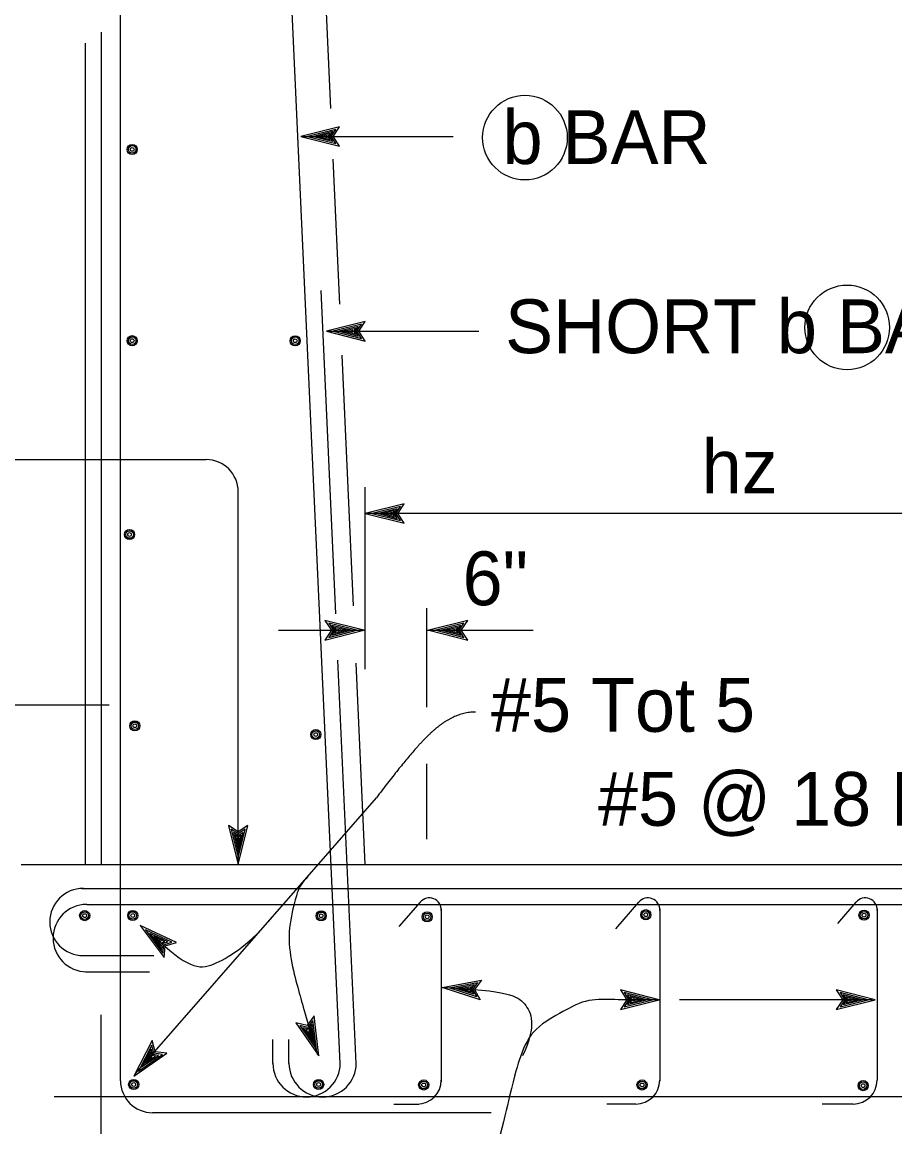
# Model space of a CAD drawing. Extents: x 0 to 2.83, y 0 to 1.83.
# Drawn here: x 0.3522 to 0.5414, y 0.5532 to 0.7926 of the extents above; entities that cross this region are included whole.
import ezdxf

# ---------------------------------------------------------------- set-up
doc = ezdxf.new("R2010")
doc.units = 0
for name, color, linetype in [('212 Leaders and Dim Lines', 7, 'Continuous'), ('213 Rebar', 7, 'Continuous'), ('214 Text and Titles', 7, 'Continuous'), ('216 Rebar', 7, 'Continuous'), ('217 Rebar', 7, 'Continuous'), ('240 Concrete', 7, 'Continuous'), ('257 Ground Line', 7, 'Continuous')]:
    doc.layers.add(name, color=color, linetype=linetype)

msp = doc.modelspace()

# ---------------------------------------------------------------- linework, layer by layer
at = {"layer": '212 Leaders and Dim Lines'}
for p, q in [((0.4125752783012548, 0.7678628214987215), (0.4455952436055243, 0.7678628214987215)), ((0.4181362842718622, 0.7256210944255399), (0.45115624957613176, 0.7256210944255399)), ((0.2829846358378854, 0.6978202867500076), (0.392068343340861, 0.6978202867500076)), ((0.39901278778530547, 0.6100676825568492), (0.39901278778530547, 0.6908758423055632)), ((0.4265722102903326, 0.6524168222792748), (0.4265722102903326, 0.6918248118343149)), ((0.6117817766827142, 0.6861180955846073), (0.4265722102903326, 0.6861180955846073)), ((0.4399062248858099, 0.6441496766786451), (0.4399062248858099, 0.6656442552190889)), ((0.40775318340903605, 0.6608097558508645), (0.4265722102903326, 0.6608097558508645)), ((0.4399062248858099, 0.6608097558508645), (0.46293551338279004, 0.6608097558508645)), ((0.4399062248858099, 0.6155642103346269), (0.4399062248858099, 0.6319058876456835)), ((0.3768452530365915, 0.5648029255859129), (0.4289705804482744, 0.6245158121907881)), ((0.369330496092147, 0.4511001941740166), (0.369330496092147, 0.5774757310825508))]:
    msp.add_line(p, q, dxfattribs=at)
for points in [[(0.4125752783012548, 0.7678628214987215), (0.4210127783012548, 0.7657499742764994), (0.41961260469014366, 0.7678628214987215), (0.4210127783012548, 0.7699748006653883), (0.4125752783012548, 0.7678628214987215)], [(0.41407441024569924, 0.7678628214987215), (0.4201915977456992, 0.7663289673320549), (0.419172500523477, 0.7678628214987215), (0.4201915977456992, 0.7693958076098327), (0.41407441024569924, 0.7678628214987215)], [(0.4153304866345881, 0.7678628214987215), (0.41949715330125475, 0.766815078443166), (0.4188027088568103, 0.7678628214987215), (0.41949715330125475, 0.7689096964987215), (0.4153304866345881, 0.7678628214987215)], [(0.4163660769123659, 0.7678628214987215), (0.41892944496792145, 0.7672143839987215), (0.41850756996792143, 0.7678628214987215), (0.41892944496792145, 0.768510390943166), (0.4163660769123659, 0.7678628214987215)], [(0.4164329171901437, 0.7681258423320549), (0.4183218060790326, 0.7676484117764993), (0.4181820491345881, 0.7678628214987215), (0.4183218060790326, 0.7680763631653883), (0.4164329171901437, 0.7675989326098327)], [(0.4181362842718622, 0.7256210944255399), (0.4265746523274178, 0.7235091152588732), (0.42517361066075116, 0.7256210944255399), (0.4265746523274178, 0.7277339416477621), (0.4181362842718622, 0.7256210944255399)], [(0.4196354162163067, 0.7256210944255399), (0.4257526037163067, 0.7240872402588732), (0.42473437454964, 0.7256210944255399), (0.4257526037163067, 0.7271549485922065), (0.4196354162163067, 0.7256210944255399)], [(0.4208914926051956, 0.7256210944255399), (0.42505815927186225, 0.7245733513699844), (0.4243637148274178, 0.7256210944255399), (0.42505815927186225, 0.7266688374810955), (0.4208914926051956, 0.7256210944255399)], [(0.42192708288297337, 0.7256210944255399), (0.4244913189940845, 0.7249726569255399), (0.4240685759385289, 0.7256210944255399), (0.4244913189940845, 0.7262695319255399), (0.42192708288297337, 0.7256210944255399)], [(0.4219939231607511, 0.7258849833144287), (0.42388368010519556, 0.7254075527588733), (0.42374305510519555, 0.7256210944255399), (0.42388368010519556, 0.7258355041477621), (0.4219939231607511, 0.7253580735922065)], [(0.4265722102903326, 0.6861180955846073), (0.4350097102903326, 0.6840052483623852), (0.4336086686236659, 0.6861180955846073), (0.4350097102903326, 0.6882300747512741), (0.4265722102903326, 0.6861180955846073)], [(0.42807047417922145, 0.6861180955846073), (0.43418766167922146, 0.6845842414179407), (0.4331694325125548, 0.6861180955846073), (0.43418766167922146, 0.6876510816957185), (0.42807047417922145, 0.6861180955846073)], [(0.42932655056811037, 0.6861180955846073), (0.433493217234777, 0.6850703525290518), (0.4327987727903326, 0.6861180955846073), (0.433493217234777, 0.6871649705846073), (0.42932655056811037, 0.6861180955846073)], [(0.43036214084588814, 0.6861180955846073), (0.43292637695699926, 0.6854696580846074), (0.4325036339014437, 0.6861180955846073), (0.43292637695699926, 0.6867656650290518), (0.43036214084588814, 0.6861180955846073)], [(0.4304289811236659, 0.6863811164179408), (0.43231873806811033, 0.6859036858623851), (0.4321781130681103, 0.6861180955846073), (0.43231873806811033, 0.6863316372512741), (0.4304289811236659, 0.6858542066957185)], [(0.4262639389318267, 0.6608097558508645), (0.41782643893182664, 0.6629217350175312), (0.41922661254293775, 0.6608097558508645), (0.41782643893182664, 0.6586969086286423), (0.4262639389318267, 0.6608097558508645)], [(0.4247648069873822, 0.6608097558508645), (0.41864848754293776, 0.6623427419619756), (0.4196667167096044, 0.6608097558508645), (0.41864848754293776, 0.6592759016841978), (0.4247648069873822, 0.6608097558508645)], [(0.42350959865404886, 0.6608097558508645), (0.4193429319873822, 0.6618566308508645), (0.42003737643182665, 0.6608097558508645), (0.4193429319873822, 0.659762012795309), (0.42350959865404886, 0.6608097558508645)], [(0.42247314032071553, 0.6608097558508645), (0.41990977226516, 0.661457325295309), (0.4203325153207155, 0.6608097558508645), (0.41990977226516, 0.6601613183508646), (0.42247314032071553, 0.6608097558508645)], [(0.4224071680984933, 0.6605458669619756), (0.4205174111540489, 0.6610232975175312), (0.4206580361540489, 0.6608097558508645), (0.4205174111540489, 0.6605953461286422), (0.4224071680984933, 0.6610727766841978)], [(0.4403430699034935, 0.6608097558508645), (0.44878056990349346, 0.6586969086286423), (0.44738039629238235, 0.6608097558508645), (0.44878056990349346, 0.6629217350175312), (0.4403430699034935, 0.6608097558508645)], [(0.44184220184793793, 0.6608097558508645), (0.4479585212923824, 0.6592759016841978), (0.44694029212571573, 0.6608097558508645), (0.4479585212923824, 0.6623427419619756), (0.44184220184793793, 0.6608097558508645)], [(0.44309741018127125, 0.6608097558508645), (0.44726407684793795, 0.659762012795309), (0.4465696324034935, 0.6608097558508645), (0.44726407684793795, 0.6618566308508645), (0.44309741018127125, 0.6608097558508645)], [(0.44413386851460457, 0.6608097558508645), (0.44669723657016014, 0.6601613183508646), (0.4462744935146046, 0.6608097558508645), (0.44669723657016014, 0.661457325295309), (0.44413386851460457, 0.6608097558508645)], [(0.44419984073682683, 0.6610727766841978), (0.44608959768127127, 0.6605953461286422), (0.44594897268127126, 0.6608097558508645), (0.44608959768127127, 0.6610232975175312), (0.44419984073682683, 0.6605458669619756)], [(0.39901278778530547, 0.6100676825568492), (0.40112476695197213, 0.6185051825568492), (0.39901278778530547, 0.617105008945738), (0.39689994056308325, 0.6185051825568492), (0.39901278778530547, 0.6100676825568492)], [(0.39901278778530547, 0.6115668145012936), (0.40054577389641655, 0.617683133945738), (0.39901278778530547, 0.6166649047790714), (0.3974789336186388, 0.617683133945738), (0.39901278778530547, 0.6115668145012936)], [(0.39901278778530547, 0.612822022834627), (0.40005966278530547, 0.6169886895012936), (0.39901278778530547, 0.6162942450568492), (0.3979650447297499, 0.6169886895012936), (0.39901278778530547, 0.612822022834627)], [(0.39901278778530547, 0.6138584811679603), (0.3996603572297499, 0.6164218492235158), (0.39901278778530547, 0.6159991061679603), (0.3983643502853055, 0.6164218492235158), (0.39901278778530547, 0.6138584811679603)], [(0.39874889889641657, 0.6139244533901825), (0.3992263294519721, 0.6158142103346269), (0.39901278778530547, 0.6156735853346269), (0.3987983780630832, 0.6158142103346269), (0.3992758086186388, 0.6139244533901825)], [(0.37776044919854995, 0.5968569805421189), (0.3829384005874389, 0.589869133293405), (0.38319708114299444, 0.5923899666267383), (0.3856206922541055, 0.5931330221822938), (0.37776044919854995, 0.5968569805421189)], [(0.3789175672541055, 0.59590559165323), (0.3826701714207722, 0.5908370152378494), (0.38285853947632775, 0.5926686124600716), (0.38461808808743886, 0.593206806904516), (0.3789175672541055, 0.59590559165323)], [(0.37988805336521664, 0.5951095847087856), (0.38244360892077217, 0.5916529874600716), (0.3825703450318833, 0.5929047235711827), (0.3837743380874389, 0.5932719110711827), (0.37988805336521664, 0.5951095847087856)], [(0.38090715058743885, 0.5946130569310077), (0.3820642686429944, 0.5930418763489604), (0.38209291447632776, 0.5932979527378494), (0.3823359700318833, 0.5933752096822938), (0.38057294919854995, 0.5942050708198967)], [(0.38069013669854995, 0.5944498624865634), (0.3822595811429944, 0.5923213902378494), (0.3823437825318833, 0.5930913555156271), (0.38308162975410553, 0.5933231263489605), (0.38069013669854995, 0.5944498624865634)], [(0.4432312665891408, 0.5834220438584891), (0.451790857979149, 0.5849667069553378), (0.45025237615207353, 0.5829521427119679), (0.4515091807994912, 0.5807509225226176), (0.4432312665891408, 0.5834220438584891)], [(0.44472690723729463, 0.5833212906023336), (0.45093263020488905, 0.5844435891049344), (0.44981410267210753, 0.5829805912346602), (0.45072798338563813, 0.5813836659850866), (0.44472690723729463, 0.5833212906023336)], [(0.44597966447336024, 0.5832384331670074), (0.4502064032495428, 0.58400531565146), (0.44944447101568136, 0.5830058993974289), (0.45006702468693077, 0.5819144596644914), (0.44597966447336024, 0.5832384331670074)], [(0.44701383574641496, 0.5831690009087734), (0.4496145658487706, 0.5836436319474115), (0.44915040104288506, 0.5830262357982964), (0.44952737592424413, 0.5823506424940997), (0.44701383574641496, 0.5831690009087734)], [(0.44706254718182753, 0.5829013017362912), (0.4489788159687248, 0.5832526271880075), (0.44882529952115585, 0.5830478162258014), (0.44895117523283057, 0.5828248113574632), (0.44709761318764096, 0.5834271149909885)], [(0.49032128437676953, 0.5807063574187953), (0.48189349816401467, 0.5828569406985094), (0.4832845385018546, 0.5807378837808533), (0.4818740973197119, 0.5786318011769972), (0.49032128437676953, 0.5807063574187953)], [(0.4888222662409332, 0.5807124201909187), (0.4827122743272783, 0.5822740060661895), (0.48372372507337136, 0.5807350343004734), (0.4826983905777912, 0.5792072786433166), (0.4888222662409332, 0.5807124201909187)], [(0.537121062476475, 0.5807063574187953), (0.5286932762372287, 0.5828569406985094), (0.5300843165750686, 0.5807378837808533), (0.5286738753929255, 0.5786318011769972), (0.537121062476475, 0.5807063574187953)], [(0.5356220443141473, 0.5807124201909187), (0.5295120524004924, 0.5822740060661895), (0.5305235031730772, 0.5807350343004734), (0.5294981686510052, 0.5792072786433166), (0.5356220443141473, 0.5807124201909187)], [(0.4875667892811365, 0.5807190286138578), (0.4834054300269918, 0.5817851048427364), (0.48409422052017903, 0.580733942998842), (0.4833954870595157, 0.5796896320569814), (0.4875667892811365, 0.5807190286138578)], [(0.48653029931663977, 0.580723454433534), (0.4839699945034889, 0.5813821736246748), (0.48438899204780883, 0.580733276095233), (0.4839648411670528, 0.5800862580238247), (0.48653029931663977, 0.580723454433534)], [(0.4864626388804115, 0.5804599061227335), (0.48457627081510707, 0.5809468672485104), (0.4847148049528146, 0.5807316391427859), (0.4845733606685923, 0.5805181692687934), (0.48646512460241176, 0.5809868814650495)], [(0.5343665673543502, 0.5807190286138578), (0.5302052081002054, 0.5817851048427364), (0.530893998593393, 0.580733942998842), (0.5301952651592219, 0.5796896320569814), (0.5343665673543502, 0.5807190286138578)], [(0.5333300773898534, 0.580723454433534), (0.5307697726031947, 0.5813821736246748), (0.5311887701475142, 0.580733276095233), (0.5307646192402669, 0.5800862580238247), (0.5333300773898534, 0.580723454433534)], [(0.5332624169536252, 0.5804599061227335), (0.5313760488883207, 0.5809468672485104), (0.5315145830260286, 0.5807316391427859), (0.5313731387682981, 0.5805181692687934), (0.5332649027021171, 0.5809868814650495)], [(0.4165148568978612, 0.5685872690289264), (0.41545748880246214, 0.5772198067033906), (0.4139888613533516, 0.5751544409835606), (0.4115131976128589, 0.5757029777322967), (0.4165148568978612, 0.5685872690289264)], [(0.4159770596443995, 0.5699854562347619), (0.41521101671036736, 0.5762455967777963), (0.4141463323321562, 0.5747443900250675), (0.4123488274640306, 0.5751438950635887), (0.4159770596443995, 0.5699854562347619)], [(0.41552587225185034, 0.5711572805560217), (0.415006718681651, 0.5754218876365703), (0.4142791882256618, 0.5743974025728374), (0.4130524131822579, 0.5746712311177319), (0.41552587225185034, 0.5711572805560217)], [(0.4151532392642661, 0.5721246658594097), (0.41483841082385575, 0.5747499815617338), (0.4143845311265484, 0.5741228623002732), (0.41362860346240954, 0.5742844943400881), (0.4151532392642661, 0.5721246658594097)], [(0.4148845807191262, 0.5720918047894138), (0.4146515169818546, 0.5740280091568244), (0.4145016812996562, 0.573820490259721), (0.41425125499422655, 0.5738742037371186), (0.4153753326570513, 0.5722812650208289)], [(0.37641455288900033, 0.5641568753380348), (0.3835543098599365, 0.5691230211713681), (0.3810421570821587, 0.5694572225602571), (0.3803711501377143, 0.5719025350602571), (0.37641455288900033, 0.5641568753380348)], [(0.37739979594455586, 0.5652853475602571), (0.3825777473599365, 0.5688860420047015), (0.3807530945821587, 0.5691264933935904), (0.38026698347104765, 0.5709025350602571), (0.37739979594455586, 0.5652853475602571)], [(0.3782253167778892, 0.5662315281158127), (0.3817539626377143, 0.568682048949146), (0.3805083029154921, 0.5688469795047015), (0.3801775737488254, 0.5700596531158126), (0.3782253167778892, 0.5662315281158127)], [(0.3787522265001114, 0.5672350003380349), (0.3803555251377143, 0.5683452433935904), (0.3801020529154921, 0.5683808336713682), (0.38003260847104764, 0.5686273614491459), (0.3791489278890003, 0.5668895142269238)], [(0.3789067403890003, 0.5670127781158126), (0.38108121958215874, 0.5685171183935904), (0.3803147265266032, 0.5686256253380348), (0.38010465708215874, 0.5693695489491459), (0.3789067403890003, 0.5670127781158126)]]:
    msp.add_lwpolyline(points, dxfattribs=at)
for centre in [(0.4611843626109273, 0.7676081589148013), (0.5310365332890412, 0.7264729917376896)]:
    msp.add_circle(centre, 0.009166849985009199, dxfattribs=at)
msp.add_arc((0.3920673629463433, 0.6908750716587414), 0.006944493840279803, 0, 90, dxfattribs=at)
for points, degree in [([(0.45043804514747166, 0.6430816422582171), (0.4441257863549625, 0.6430816422582171), (0.43997473933696, 0.6383262853061006), (0.4358236922924657, 0.6335709283804759), (0.4289705804482744, 0.6245158121907881)], 4), ([(0.4141242265200336, 0.6074264690158713), (0.4128724555457641, 0.6061454267642665), (0.4120458391191338, 0.6047658508422684), (0.41164437726663483, 0.603287741249877), (0.4097509885665794, 0.5963166283436842), (0.4102927914538846, 0.5893455154109994), (0.41201078553795617, 0.5830889702768791), (0.4131561149185072, 0.5789179402051268), (0.41456102668716466, 0.5741531176140968), (0.4162255208439298, 0.5687945025302811)], 3), ([(0.38183919643704856, 0.5934865583450321), (0.38872693539803727, 0.5871184752380444), (0.393231728737924, 0.5873786116748557), (0.4017829868793722, 0.59299436329488), (0.4064366238114736, 0.5987429735900448)], 3), ([(0.44304977078797914, 0.5834263882159981), (0.4577157259918935, 0.5826949480793261), (0.46135553178714644, 0.5806424669986826), (0.46384494035432805, 0.5753157784084936), (0.4606485570573204, 0.5685645516015011)], 3), ([(0.4903112291636991, 0.580737234467774), (0.48877554494613445, 0.580737234467774), (0.48723986070207803, 0.580737234467774), (0.48570417648451336, 0.580737234467774), (0.47997463127706375, 0.580737234467774), (0.4743000867022375, 0.5809436666993045), (0.4687654616253053, 0.5778167663922543), (0.4625051040087758, 0.5742798485858062), (0.45978676974399174, 0.5677737047488919), (0.4582517765375394, 0.5614621451534487), (0.45143916376210996, 0.5334501569954782), (0.4448768186859322, 0.5055086727669776), (0.4389766872232139, 0.4773526644778113), (0.4375616495614659, 0.47059996544414595), (0.43604243344421734, 0.46387077848478986), (0.4347619707263911, 0.45709136876150797), (0.43418562750929934, 0.4540399196409497), (0.43375117920129636, 0.4492362836254633), (0.4334586257758904, 0.44268046071504863)], 3)]:
    msp.add_open_spline(points, degree=degree, dxfattribs=at)
msp.add_spline([(0.5365203210886288, 0.580737234467774), (0.5125724828110849, 0.580737234467774), (0.4947109921525043, 0.580737234467774)], degree=3, dxfattribs=at)
at = {"layer": '213 Rebar'}
msp.add_line((0.4884802453317275, 0.599168413427466), (0.4881994250281022, 0.599168413427466), dxfattribs=at)
for centre, radius in [((0.48738302304732495, 0.5991682584543531), 0.0010973388671874998), ((0.4873830164430659, 0.5991682650285034), 0.0008166164030189649), ((0.4873830164430659, 0.5991682650285034), 0.00040765490838706714)]:
    msp.add_circle(centre, radius, dxfattribs=at)
at = {"layer": '216 Rebar'}
for p, q in [((0.3734957032746784, 0.5631926825303574), (0.3734957032746784, 0.9602222851401562)), ((0.42110924582617004, 0.5669392092484647), (0.4059949675189806, 0.8993208574885215)), ((0.4201772619142987, 0.6643807548583771), (0.41698889160694347, 0.7345029393669273)), ((0.4246078102640951, 0.5669392092484647), (0.4206321086933668, 0.6543772584756682)), ((0.36622893359214703, 0.6013871270012936), (0.6124068850870029, 0.6013871270012936)), ((0.43393775564550013, 0.5965899699699986), (0.4385230129960101, 0.6019126531912612)), ((0.480875532219492, 0.5960900891829262), (0.48589141487836685, 0.6019126531912612)), ((0.5290357037949766, 0.5972981977336616), (0.5330108540986354, 0.6019126531912612)), ((0.44304977078797914, 0.6004416961625941), (0.44304977078797914, 0.5628796931745352)), ((0.49041817267033544, 0.6004416961625941), (0.49041817267033544, 0.5631005754699426)), ((0.5375376118906044, 0.6004416961625941), (0.5375376118906044, 0.5633214577918417)), ((0.3652557565538494, 0.5903018196078457), (0.3807132218581189, 0.5903018196078457)), ((0.36590276445242165, 0.5868160662679762), (0.3797916533678023, 0.5868160662679762)), ((0.40654125872002783, 0.566917894374379), (0.40654125872002783, 0.5721262277077123)), ((0.4100267222400244, 0.566917894374379), (0.4100267222400244, 0.5721262277077123)), ((0.7586126143066532, 0.5597204603081352), (0.3591461151262022, 0.5597204603081352)), ((0.4327388742283478, 0.5581206116396747), (0.4381504907439901, 0.5581206116396747)), ((0.4852098393370021, 0.5581206116396747), (0.47890327627325713, 0.5581206116396747)), ((0.5323292785572711, 0.5581206116396747), (0.5256198840699313, 0.5581206116396747)), ((0.45386733550947245, 0.556248238085913), (0.3804401477456146, 0.556248238085913))]:
    msp.add_line(p, q, dxfattribs=at)
for centre, radius, start, end in [((0.36544068496668636, 0.5975934734833684), 0.007291666666666666, 90, 270), ((0.36616429821422125, 0.5941077329389949), 0.007291666666666666, 90, 270), ((0.4404751226590952, 0.6002317259111425), 0.0025762703969541374, 357.1411194444445, 140.1402833333334), ((0.48784352455387364, 0.6002317259111425), 0.0025762703969541374, 357.1411194444445, 140.1402833333334), ((0.534962963773761, 0.6002317259111425), 0.0025762703969541374, 357.1411194444445, 140.1402833333334), ((0.4138329253956827, 0.5669684964171658), 0.007291666666666666, 180, 0), ((0.4173183889227681, 0.5669684964171658), 0.007291666666666666, 180, 0), ((0.3804393691913994, 0.5631918717878801), 0.006944493840279803, 180, 270), ((0.4378414374495405, 0.5633289449667969), 0.005208333333333333, 270, 0), ((0.4852098393318972, 0.5633289449667969), 0.005208333333333333, 270, 0), ((0.5323292785521657, 0.5633289449667969), 0.005208333333333333, 270, 0)]:
    msp.add_arc(centre, radius, start, end, dxfattribs=at)
at = {"layer": '217 Rebar'}
for p, q in [((0.37603376271710537, 0.7661479716688623), (0.37603376271710537, 0.765867151365237)), ((0.37603376271710537, 0.724693458315107), (0.37603376271710537, 0.7244126380114817)), ((0.4113764251773035, 0.7246738234955646), (0.4113764251773035, 0.7243930031919393)), ((0.37546589267805835, 0.6826710748958131), (0.37546589267805835, 0.6823902545921879)), ((0.37660163275615194, 0.6412165615420579), (0.37660163275615194, 0.6409357412384327)), ((0.41583041264309734, 0.6393088082935321), (0.41583041264309734, 0.6390279879899068)), ((0.3650579266477026, 0.6048593492235158), (0.7589598365288753, 0.6048593492235158)), ((0.3657317824632167, 0.6000665906194155), (0.3657317824632167, 0.5997857703157903)), ((0.37614704668251053, 0.6001014506252903), (0.37614704668251053, 0.5998206303216651)), ((0.41701417905315447, 0.6000361599036378), (0.41701417905315447, 0.5997553396000125)), ((0.4410778912631863, 0.5987040225143945), (0.44079707095956105, 0.5987040225143945)), ((0.5357960136998436, 0.599067311380776), (0.535515193396218, 0.599067311380776)), ((0.37745892367575085, 0.5623741600786953), (0.3771781033721256, 0.5623741600786953)), ((0.4175548795652721, 0.5623741600786953), (0.41727405926164685, 0.5623741600786953)), ((0.44033595596475783, 0.5622661581996876), (0.4400551356611322, 0.5622661581996876)), ((0.4876714287992573, 0.5622661581996876), (0.4873906084956324, 0.5622661581996876)), ((0.5356004498460085, 0.5621177711400018), (0.5353196295423832, 0.5621177711400018))]:
    msp.add_line(p, q, dxfattribs=at)
for centre, radius in [((0.3760339177036019, 0.765050749371048), 0.0010973388671874998), ((0.3760339111294516, 0.7650507427667894), 0.0008166164030189649), ((0.3760339111294516, 0.7650507427667894), 0.00040765490838706714), ((0.3760339177036019, 0.723596236011761), 0.0010973388671874998), ((0.3760339111294516, 0.7235962294075025), 0.0008166164030189649), ((0.3760339111294516, 0.7235962294075025), 0.00040765490838706714), ((0.4113765801909887, 0.7235766012052751), 0.0010973388671874998), ((0.41137657361683844, 0.7235765946010165), 0.0008166164030189649), ((0.41137657361683844, 0.7235765946010165), 0.00040765490838706714), ((0.3754660476575841, 0.6815738526064563), 0.0010973388671874998), ((0.37546604108343384, 0.6815738460021977), 0.0008166164030189649), ((0.37546604108343384, 0.6815738460021977), 0.00040765490838706714), ((0.37660178774961967, 0.6401193392471695), 0.0010973388671874998), ((0.3766017811754694, 0.6401193326429109), 0.0008166164030189649), ((0.3766017811754694, 0.6401193326429109), 0.00040765490838706714), ((0.4158305676561592, 0.6382115860058853), 0.0010973388671874998), ((0.41583056108200894, 0.6382115794016268), 0.0008166164030189649), ((0.41583056108200894, 0.6382115794016268), 0.00040765490838706714), ((0.36573193744899213, 0.5989693683220425), 0.0010973388671874998), ((0.36573193087484185, 0.5989693617177839), 0.0008166164030189649), ((0.36573193087484185, 0.5989693617177839), 0.00040765490838706714), ((0.37614720167747145, 0.5990042283387195), 0.0010973388671874998), ((0.3761471951033212, 0.5990042217344608), 0.0008166164030189649), ((0.3761471951033212, 0.5990042217344608), 0.00040765490838706714), ((0.41701433405188676, 0.5989389375965741), 0.0010973388671874998), ((0.4170143274777365, 0.5989389309923155), 0.0008166164030189649), ((0.4170143274777365, 0.5989389309923155), 0.00040765490838706714), ((0.43998066898199123, 0.5987038675161825), 0.0010973388671874998), ((0.43998066237773226, 0.5987038740903328), 0.0008166164030189649), ((0.43998066237773226, 0.5987038740903328), 0.00040765490838706714), ((0.5346987913997117, 0.5990671563852241), 0.0010973388671874998), ((0.5346987847954531, 0.5990671629593743), 0.0008166164030189649), ((0.5346987847954531, 0.5990671629593743), 0.00040765490838706714), ((0.3763617013819344, 0.5623740050974433), 0.0010973388671874998), ((0.3763616947776754, 0.5623740116715936), 0.0008166164030189649), ((0.3763616947776754, 0.5623740116715936), 0.00040765490838706714), ((0.41645765729525047, 0.5623740051036545), 0.0010973388671874998), ((0.4164576506909919, 0.5623740116778048), 0.0008166164030189649), ((0.4164576506909919, 0.5623740116778048), 0.00040765490838706714), ((0.4392387336712854, 0.5622660032222565), 0.0010973388671874998), ((0.4392387270670272, 0.5622660097964068), 0.0008166164030189649), ((0.48657420649429206, 0.5622660032222565), 0.0010973388671874998), ((0.48657419989003386, 0.5622660097964068), 0.0008166164030189649), ((0.5345032275658635, 0.5621176161601155), 0.0010973388671874998), ((0.534503220961605, 0.5621176227342657), 0.0008166164030189649), ((0.4392387270670272, 0.5622660097964068), 0.00040765490838706714), ((0.48657419989003386, 0.5622660097964068), 0.00040765490838706714), ((0.534503220961605, 0.5621176227342657), 0.00040765490838706714)]:
    msp.add_circle(centre, radius, dxfattribs=at)
at = {"layer": '240 Concrete'}
for p, q in [((0.4191207702723437, 0.7739337090818845), (0.4120880610266338, 0.9285913480184586)), ((0.36934959331436923, 0.6100676825568492), (0.36934959331436923, 0.7904427036442915)), ((0.365877371092147, 0.6100676825568492), (0.365877371092147, 0.7881142979375845)), ((0.421048696043699, 0.731536328974061), (0.41962194033398226, 0.7629123833461765)), ((0.42402331828707246, 0.6661208486614666), (0.4215529834439205, 0.720446449526412)), ((0.4265718155630832, 0.6100763631124048), (0.42458812587846634, 0.6537000581017317)), ((0.3519884822032581, 0.6100676825568492), (0.7027137666082149, 0.6100676825568492))]:
    msp.add_line(p, q, dxfattribs=at)
at = {"layer": '257 Ground Line'}
msp.add_line((0.22130044481393107, 0.6446548012433093), (0.3710038861897232, 0.6446548012433093), dxfattribs=at)

# ---------------------------------------------------------------- texts
at = {"layer": '212 Leaders and Dim Lines'}
msp.add_text('6"', height=0.011666666666666665, dxfattribs=at).set_placement((0.44766232638888886, 0.6662517361111111))
at = {"layer": '214 Text and Titles'}
for s, p in [('b BAR', (0.4563350694444444, 0.7618836805555556)), ('SHORT b BAR', (0.45688888888888884, 0.7208810763888889)), ('hz', (0.4995034722222222, 0.6905251736111111)), ('#5 Tot 5', (0.4538307291666666, 0.6388194444444444)), ('#5 @ 18 Max', (0.47703906249999994, 0.6184444444444444))]:
    msp.add_text(s, height=0.011666666666666665, dxfattribs=at).set_placement(p)

doc.saveas('drawing.dxf')
